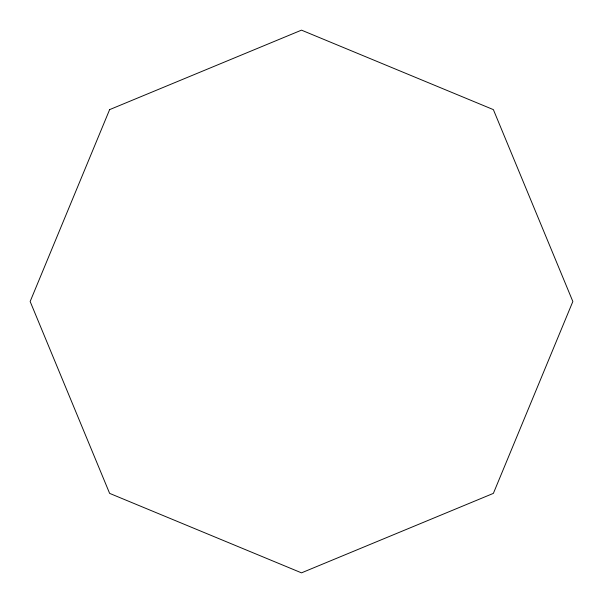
<?xml version="1.0" encoding="UTF-8"?>
<svg xmlns="http://www.w3.org/2000/svg" width="603" height="603" viewBox="0 0 603 603"><rect width="100%" height="100%" fill="white"/><g stroke="black" fill="none" stroke-linecap="round" stroke-linejoin="round"><path stroke-width="0.9" d="M109.625 109.625L30.15 301.5L109.625 493.375L301.5 572.85L493.375 493.375L572.85 301.5L493.375 109.625L301.5 30.15L109.625 109.625"/></g></svg>
